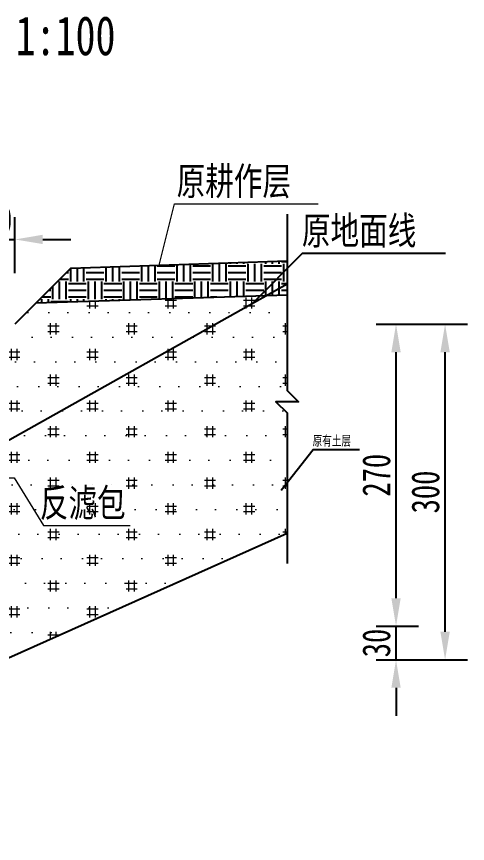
# Model space of a CAD drawing. Extents: x 4283 to 40403, y 1134 to 1764.
# Drawn here: x 4546 to 4586.3, y 1211.6 to 1285.6 of the extents above; entities that cross this region are included whole.
import ezdxf
from ezdxf.enums import TextEntityAlignment as Align

# ---------------------------------------------------------------- set-up
doc = ezdxf.new("R2010")
doc.units = 0
doc.linetypes.add('HIDDEN', pattern=[9.525, 6.35, -3.175])
for name, color, linetype, lineweight in [('0-图案填充 0.09', 8, 'Continuous', 9), ('0-文字 0.15', 7, 'Continuous', 15), ('0-标注 0.09', 4, 'Continuous', 9)]:
    doc.layers.add(name, color=color, linetype=linetype, lineweight=lineweight)
doc.styles.add('0-仿宋国标', font='', dxfattribs={"width": 0.75})
doc.styles.add('WMF-宋体0', font='', dxfattribs={"width": 0.707})
doc.styles.get('0-仿宋国标').set_extended_font_data('仿宋_GB2312')
doc.styles.get('WMF-宋体0').set_extended_font_data('NSimSun')
doc.dimstyles.new('@100', dxfattribs={"dimtxt": 2.5, "dimasz": 2.5, "dimexe": 2, "dimexo": 0.6, "dimgap": 0.5, "dimtad": 1, "dimdec": 0, "dimlfac": 10, "dimdsep": 46, "dimtxsty": '0-仿宋国标', "dimcen": 3.5, "dimclrd": 4, "dimclre": 4, "dimclrt": 4, "dimazin": 0, "dimtfac": 1, "dimtdec": 0, "dimtmove": 0, "dimatfit": 3, "dimfxl": 3, "dimfxlon": 1, "dimarcsym": 0})

# ---------------------------------------------------------------- blocks, each defined once
blk = doc.blocks.new('*D54')
at = {"layer": '0-标注 0.09', "color": 4, "lineweight": -2, "transparency": 16777216}
for p, q in [((4542.803, 1262.641), (4542.803, 1267.641)), ((4545.803, 1262.641), (4545.803, 1267.641)), ((4540.303, 1265.641), (4537.803, 1265.641)), ((4542.803, 1265.641), (4545.803, 1265.641)), ((4548.303, 1265.641), (4550.803, 1265.641))]:
    blk.add_line(p, q, dxfattribs=at)
at = {"layer": '0-标注 0.09', "color": 4, "transparency": 16777216}
for points in [[(4540.303, 1266.058), (4540.303, 1265.225), (4542.803, 1265.641)], [(4548.303, 1266.058), (4548.303, 1265.225), (4545.803, 1265.641)]]:
    blk.add_solid(points, dxfattribs=at)
at = {"layer": 'Defpoints', "color": 0}
for p in [(4545.803, 1265.641), (4542.803, 1258.063), (4545.803, 1258.063)]:
    blk.add_point(p, dxfattribs=at)
at = {"layer": '0-标注 0.09', "color": 4, "transparency": 16777216, "insert": (4544.303, 1267.391), "char_height": 2.5, "attachment_point": 5, "style": '0-仿宋国标'}
blk.add_mtext('30', dxfattribs=at)
blk = doc.blocks.new('*D55')
at = {"layer": '0-标注 0.09', "color": 4, "lineweight": -2, "transparency": 16777216}
for p, q in [((4579.89, 1233.563), (4579.89, 1236.063)), ((4578.102, 1231.063), (4581.89, 1231.063)), ((4579.89, 1228.063), (4579.89, 1231.063)), ((4578.102, 1228.063), (4581.89, 1228.063)), ((4579.89, 1225.563), (4579.89, 1223.063))]:
    blk.add_line(p, q, dxfattribs=at)
at = {"layer": '0-标注 0.09', "color": 4, "transparency": 16777216}
for points in [[(4579.474, 1233.563), (4580.307, 1233.563), (4579.89, 1231.063)], [(4579.474, 1225.563), (4580.307, 1225.563), (4579.89, 1228.063)]]:
    blk.add_solid(points, dxfattribs=at)
at = {"layer": 'Defpoints', "color": 0}
for p in [(4577.502, 1231.063), (4579.89, 1231.063), (4577.502, 1228.063)]:
    blk.add_point(p, dxfattribs=at)
at = {"layer": '0-标注 0.09', "color": 4, "transparency": 16777216, "insert": (4578.14, 1229.563), "char_height": 2.5, "attachment_point": 5, "rotation": 90, "style": '0-仿宋国标'}
blk.add_mtext('30', dxfattribs=at)
blk = doc.blocks.new('*D56')
at = {"layer": '0-标注 0.09', "color": 4, "lineweight": -2, "transparency": 16777216}
for p, q in [((4578.102, 1258.063), (4581.89, 1258.063)), ((4579.89, 1233.563), (4579.89, 1255.563)), ((4578.102, 1231.063), (4581.89, 1231.063))]:
    blk.add_line(p, q, dxfattribs=at)
at = {"layer": '0-标注 0.09', "color": 4, "transparency": 16777216}
for points in [[(4579.474, 1255.563), (4580.307, 1255.563), (4579.89, 1258.063)], [(4579.474, 1233.563), (4580.307, 1233.563), (4579.89, 1231.063)]]:
    blk.add_solid(points, dxfattribs=at)
at = {"layer": 'Defpoints', "color": 0}
for p in [(4577.502, 1258.063), (4579.89, 1258.063), (4577.502, 1231.063)]:
    blk.add_point(p, dxfattribs=at)
at = {"layer": '0-标注 0.09', "color": 4, "transparency": 16777216, "insert": (4578.14, 1244.563), "char_height": 2.5, "attachment_point": 5, "rotation": 90, "style": '0-仿宋国标'}
blk.add_mtext('270', dxfattribs=at)
blk = doc.blocks.new('*D57')
at = {"layer": '0-标注 0.09', "color": 4, "lineweight": -2, "transparency": 16777216}
for p, q in [((4581.279, 1258.063), (4586.279, 1258.063)), ((4584.279, 1230.563), (4584.279, 1255.563)), ((4581.279, 1228.063), (4586.279, 1228.063))]:
    blk.add_line(p, q, dxfattribs=at)
at = {"layer": '0-标注 0.09', "color": 4, "transparency": 16777216}
for points in [[(4583.862, 1255.563), (4584.696, 1255.563), (4584.279, 1258.063)], [(4583.862, 1230.563), (4584.696, 1230.563), (4584.279, 1228.063)]]:
    blk.add_solid(points, dxfattribs=at)
at = {"layer": 'Defpoints', "color": 0}
for p in [(4577.502, 1258.063), (4584.279, 1258.063), (4577.502, 1228.063)]:
    blk.add_point(p, dxfattribs=at)
at = {"layer": '0-标注 0.09', "color": 4, "transparency": 16777216, "insert": (4582.529, 1243.063), "char_height": 2.5, "attachment_point": 5, "rotation": 90, "style": '0-仿宋国标'}
blk.add_mtext('300', dxfattribs=at)

msp = doc.modelspace()

# ---------------------------------------------------------------- hatches: boundary and pattern name
h = msp.add_hatch()
h.set_pattern_fill('EARTH', color=2, scale=0.25, style=0)
h.set_pattern_definition([(0, (4572.822, 920.7709), (1.5875, 1.5875), [1.5875, -1.5875]), (0, (4572.822, 921.3662), (1.5875, 1.5875), [1.5875, -1.5875]), (0, (4572.822, 921.9615), (1.5875, 1.5875), [1.5875, -1.5875]), (90, (4573.0204, 922.16), (-1.5875, 1.5875), [1.5875, -1.5875]), (90, (4573.6157, 922.16), (-1.5875, 1.5875), [1.5875, -1.5875]), (90, (4574.211, 922.16), (-1.5875, 1.5875), [1.5875, -1.5875])])
h.paths.add_polyline_path([(4570.155, 1262.301), (4570.155, 1263.726), (4550.803, 1263.063), (4547.717, 1259.977), (4568.306, 1260.641), (4569.273, 1261.184)])
h.paths.add_polyline_path([(4570.155, 1261.678), (4568.306, 1260.641), (4570.155, 1260.701)], flags=17)
h.paths.add_polyline_path([(4570.155, 1262.301), (4569.273, 1261.184), (4570.155, 1261.678)], flags=17)
at = {"layer": '0-图案填充 0.09'}
h = msp.add_hatch(dxfattribs=at)
h.set_pattern_fill('回填土', color=256, scale=10, style=0, double=1)
h.set_pattern_definition([(0, (-4.2484, 183.3042), (1.5, 2.2), [0, -1.7, 0, -1.9]), (0, (-4.7484, 183.3042), (3.5, 2.3), [1, -6]), (0, (-4.7484, 183.8042), (3.5, 2.3), [1, -6]), (90, (-4.4984, 183.0542), (-3.5, 2.3), [1, -3.6]), (90, (-3.9984, 183.0542), (-3.5, 2.3), [1, -3.6])])
h.paths.add_polyline_path([(4570.155, 1239.383), (4570.155, 1250.134), (4569.155, 1251.134), (4571.155, 1251.134), (4570.155, 1252.134), (4570.155, 1260.701), (4568.306, 1260.641), (4542.428, 1246.133), (4543.223, 1245.241), (4542.689, 1243.405), (4541.195, 1242.702), (4537.703, 1231.063), (4537.703, 1228.063), (4525.653, 1228.063), (4508.095, 1227.534), (4508.095, 1211.643)])
h.paths.add_polyline_path([(4567.109, 1259.97), (4567.762, 1260.624), (4547.717, 1259.977), (4545.803, 1258.063), (4542.275, 1246.305), (4542.428, 1246.133)], flags=17)
h.paths.add_polyline_path([(4547.191, 1239.547), (4556.67, 1239.547), (4556.67, 1244.635), (4547.191, 1244.635)], flags=24)

# ---------------------------------------------------------------- linework, layer by layer
at = {"color": 1}
msp.add_line((4550.803, 1263.063), (4545.803, 1258.063), dxfattribs=at)
at = {"color": 9}
msp.add_lwpolyline([(4570.155, 1267.892), (4570.155, 1252.134), (4571.155, 1251.134), (4569.155, 1251.134), (4570.155, 1250.134), (4570.155, 1236.674)], dxfattribs=at)
for points in [[(4567.109, 1259.97), (4571.54, 1264.401), (4584.318, 1264.401)], [(4569.621, 1243.233), (4572.477, 1246.85), (4576.636, 1246.85)], [(4508.095, 1211.643), (4570.155, 1239.383)]]:
    msp.add_lwpolyline(points)
at = {"color": 1}
for points in [[(4550.803, 1263.063), (4570.155, 1263.726)], [(4547.717, 1259.977), (4570.155, 1260.701)]]:
    msp.add_lwpolyline(points, dxfattribs=at)
at = {"color": 2, "linetype": 'HIDDEN', "ltscale": 800}
msp.add_lwpolyline([(4515.308, 1230.93), (4570.155, 1261.678)], dxfattribs=at)
at = {"layer": '0-文字 0.15'}
msp.add_lwpolyline([(4558.716, 1263.334), (4560.095, 1268.819), (4572.932, 1268.819)], dxfattribs=at)
at = {"layer": '0-文字 0.15', "flags": 128}
msp.add_lwpolyline([(4542.956, 1244.323), (4545.743, 1244.323), (4548.365, 1240.079), (4556.121, 1240.079)], dxfattribs=at)

# ---------------------------------------------------------------- texts
at = {"style": 'WMF-宋体0', "width": 0.707}
msp.add_text('原有土层', height=0.8906, dxfattribs=at).set_placement((4572.432, 1247.209))
at = {"layer": '0-文字 0.15', "style": '0-仿宋国标', "width": 0.75}
msp.add_text('1:100', height=3.5, dxfattribs=at).set_placement((4545.874, 1281.062), align=Align.BOTTOM_LEFT)
for s, p in [('原耕作层', (4560.277, 1269.605)), ('原地面线', (4571.477, 1265.186)), ('反滤包', (4548.039, 1240.841))]:
    msp.add_text(s, height=2.5, dxfattribs=at).set_placement(p)

# ---------------------------------------------------------------- dimensions: what is measured, and where the dimension line sits
at = {"layer": '0-标注 0.09'}
dim = msp.add_linear_dim(base=(4545.803, 1265.641), p1=(4542.803, 1258.063), p2=(4545.803, 1258.063), dimstyle='@100', dxfattribs=at)
dim.commit()
dim.dimension.update_dxf_attribs({"geometry": '*D54', "text_midpoint": (4544.303, 1265.641), "dimtype": 160})
for base, p1, picture, middle in [((4579.89, 1258.063), (4577.502, 1231.063), '*D56', (4578.14, 1244.563)), ((4584.279, 1258.063), (4577.502, 1228.063), '*D57', (4582.529, 1243.063))]:
    dim = msp.add_linear_dim(base=base, p1=p1, p2=(4577.502, 1258.063), angle=90, dimstyle='@100', dxfattribs=at)
    dim.commit()
    dim.dimension.update_dxf_attribs({"geometry": picture, "text_midpoint": middle})
dim = msp.add_linear_dim(base=(4579.89, 1231.063), p1=(4577.502, 1228.063), p2=(4577.502, 1231.063), angle=90, dimstyle='@100', dxfattribs=at)
dim.commit()
dim.dimension.update_dxf_attribs({"geometry": '*D55', "text_midpoint": (4579.89, 1229.563), "dimtype": 160})

doc.saveas('drawing.dxf')
